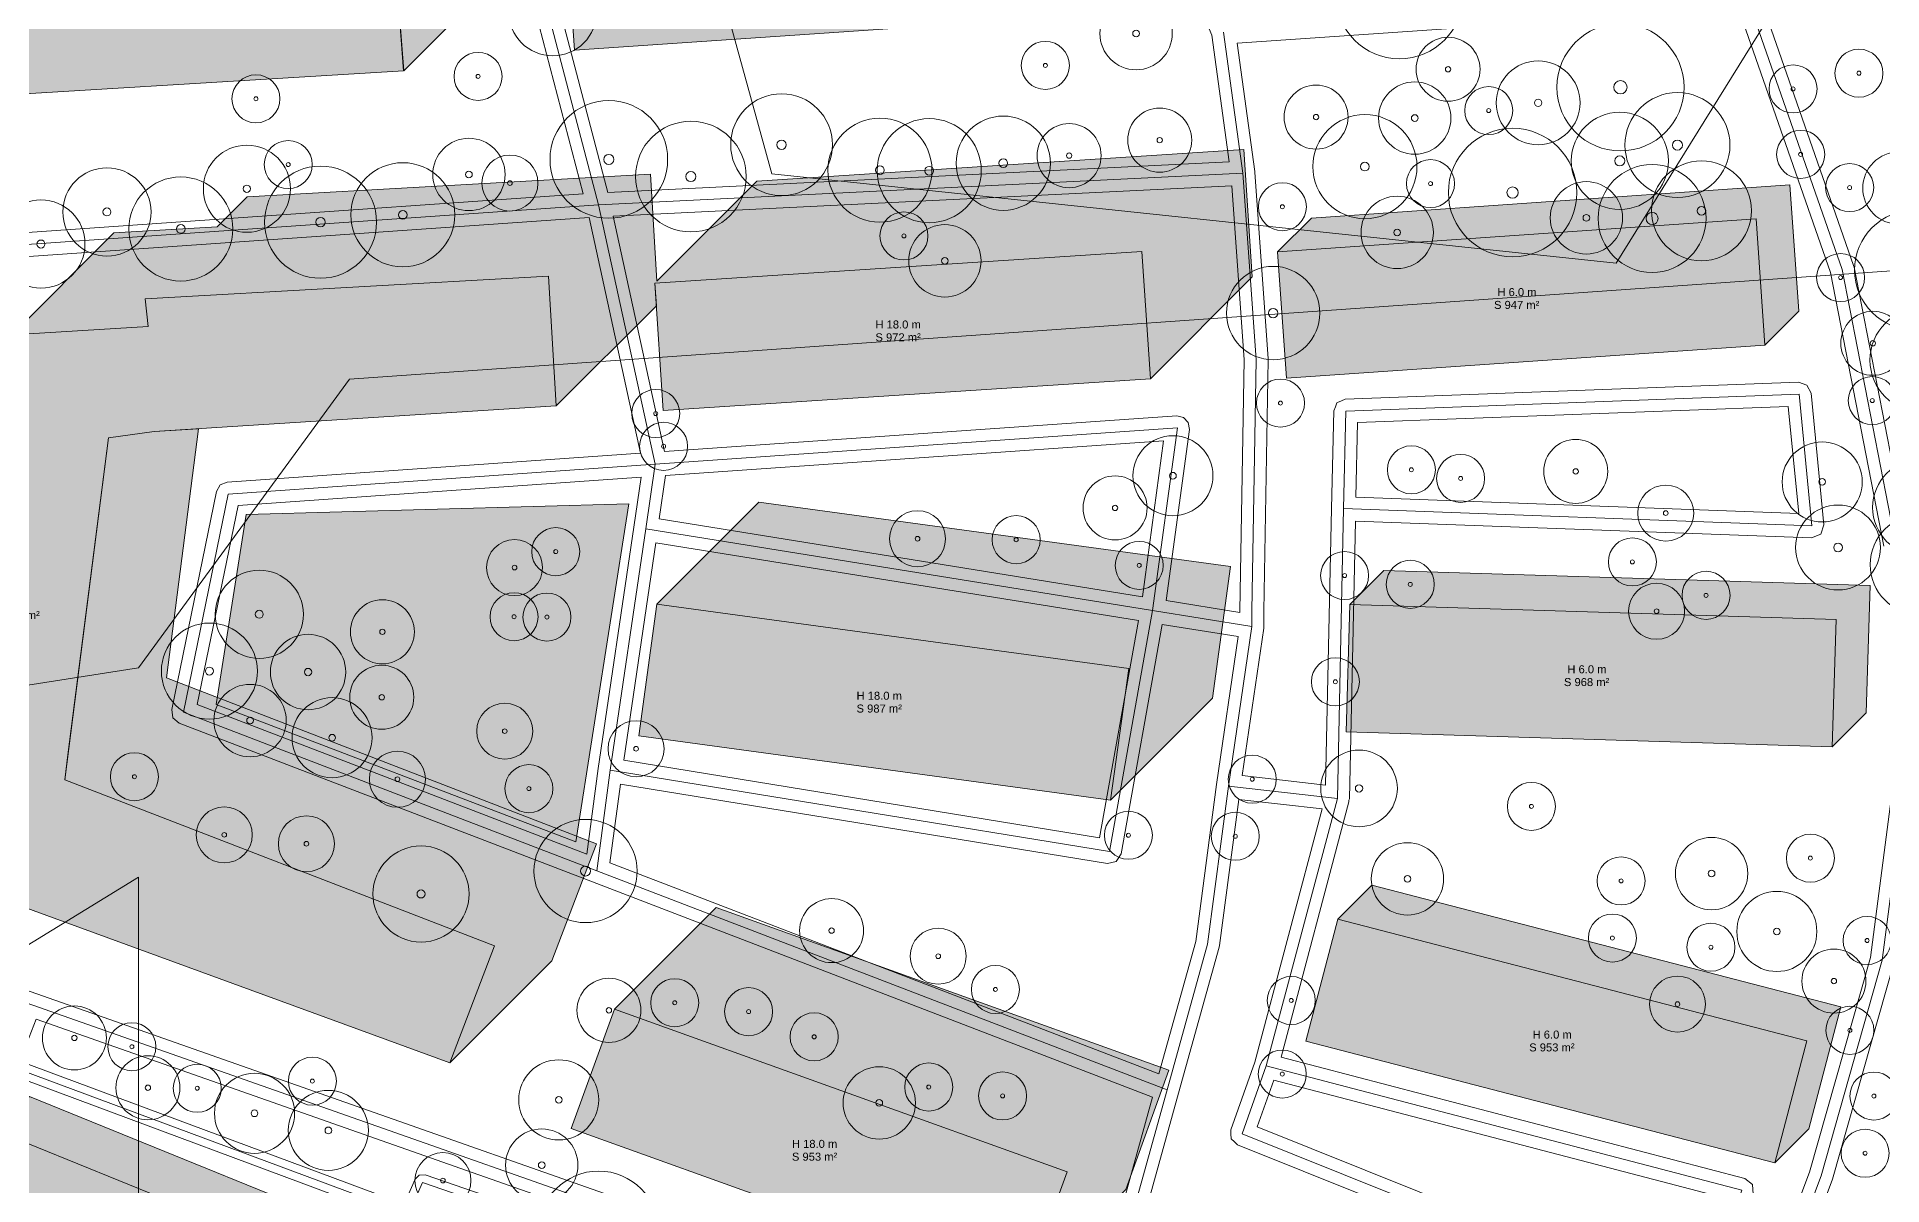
# Model space of a CAD drawing. Header units: metres. Extents: x -4 to 1086, y -7 to 929.
# Drawn here: x 686.2 to 916.8, y 228.9 to 372.3 of the extents above; entities that cross this region are included whole.
import ezdxf

# ---------------------------------------------------------------- set-up
doc = ezdxf.new("R2010")
doc.units = ezdxf.units.M
doc.header["$MEASUREMENT"] = 0
for name, color, linetype, lineweight, true_color in [('TPX_BUILDING_AREAS_TEXT', 7, 'CONTINUOUS', 0, 0x000000), ('TPX_BUILDING_HEIGHTS_TEXT', 7, 'CONTINUOUS', 0, 0x000000), ('TPX_BUILDINGS', 7, 'CONTINUOUS', 0, 0x000000), ('TPX_BUILDINGS_HATCH', 7, 'CONTINUOUS', 0, 0xf0f0f0), ('TPX_BUILDINGS_SHADOWS_HATCH', 7, 'CONTINUOUS', 0, 0x000000), ('TPX_BUILDINGS_SHADOWS_OUTLINES', 7, 'CONTINUOUS', 0, 0x000000), ('TPX_CONTOUR_LINES_5M', 7, 'CONTINUOUS', 0, 0x969696), ('TPX_ROADS_AXES', 7, 'CONTINUOUS', 0, 0x323232), ('TPX_ROADS_CONTOURS', 7, 'CONTINUOUS', 0, 0x646464), ('TPX_VEGETATION_GREEN_SPACES', 7, 'CONTINUOUS', 0, 0x58ba48), ('TPX_VEGETATION_GREEN_SPACES_HATCH', 7, 'CONTINUOUS', 0, 0x58ba48), ('TPX_VEGETATION_TREES_INDIVIDUAL', 7, 'CONTINUOUS', 0, 0x136734)]:
    doc.layers.add(name, color=color, linetype=linetype, lineweight=lineweight, true_color=true_color)
doc.styles.add('TPX_TEXTE', font='arial.ttf')

# ---------------------------------------------------------------- blocks, each defined once
blk = doc.blocks.new('TREETR003_CR035')
at = {"layer": 'TPX_VEGETATION_TREES_INDIVIDUAL'}
for radius in [3.5, 0.2916666666666667]:
    blk.add_circle((0, 0, 0.0361), radius, dxfattribs=at)
blk = doc.blocks.new('TREETR006_CR058')
at = {"layer": 'TPX_VEGETATION_TREES_INDIVIDUAL'}
for radius in [5.83, 0.5833333333333334]:
    blk.add_circle((0, 0, 0.0361), radius, dxfattribs=at)
blk = doc.blocks.new('TREETR005_CR054')
at = {"layer": 'TPX_VEGETATION_TREES_INDIVIDUAL'}
for radius in [5.44, 0.4583333333333333]:
    blk.add_circle((0, 0, 0.0361), radius, dxfattribs=at)
blk = doc.blocks.new('TREETR003_CR030')
at = {"layer": 'TPX_VEGETATION_TREES_INDIVIDUAL'}
for radius in [3, 0.25]:
    blk.add_circle((0, 0, 0.0361), radius, dxfattribs=at)
blk = doc.blocks.new('TREETR006_CR074')
at = {"layer": 'TPX_VEGETATION_TREES_INDIVIDUAL'}
for radius in [7.35, 0.625]:
    blk.add_circle((0, 0, 0.0361), radius, dxfattribs=at)
blk = doc.blocks.new('TREETR005_CR055')
at = {"layer": 'TPX_VEGETATION_TREES_INDIVIDUAL'}
for radius in [5.51, 0.5]:
    blk.add_circle((0, 0, 0.0361), radius, dxfattribs=at)
blk = doc.blocks.new('TREETR006_CR075')
at = {"layer": 'TPX_VEGETATION_TREES_INDIVIDUAL'}
for radius in [7.5, 0.625]:
    blk.add_circle((0, 0, 0.0361), radius, dxfattribs=at)
blk = doc.blocks.new('TREETR007_CR080')
at = {"layer": 'TPX_VEGETATION_TREES_INDIVIDUAL'}
for radius in [8.03, 0.7083333333333334]:
    blk.add_circle((0, 0, 0.0361), radius, dxfattribs=at)
blk = doc.blocks.new('TREETR008_CR067')
at = {"layer": 'TPX_VEGETATION_TREES_INDIVIDUAL'}
for radius in [6.74, 0.75]:
    blk.add_circle((0, 0, 0.0361), radius, dxfattribs=at)
blk = doc.blocks.new('TREETR006_CR070')
at = {"layer": 'TPX_VEGETATION_TREES_INDIVIDUAL'}
for radius in [7, 0.5833333333333334]:
    blk.add_circle((0, 0, 0.0361), radius, dxfattribs=at)
blk = doc.blocks.new('TREETR006_CR069')
at = {"layer": 'TPX_VEGETATION_TREES_INDIVIDUAL'}
for radius in [6.91, 0.625]:
    blk.add_circle((0, 0, 0.0361), radius, dxfattribs=at)
blk = doc.blocks.new('TREETR006_CR065')
at = {"layer": 'TPX_VEGETATION_TREES_INDIVIDUAL'}
for radius in [6.45, 0.625]:
    blk.add_circle((0, 0, 0.0361), radius, dxfattribs=at)
blk = doc.blocks.new('TREETR006_CR064')
at = {"layer": 'TPX_VEGETATION_TREES_INDIVIDUAL'}
for radius in [6.36, 0.5833333333333334]:
    blk.add_circle((0, 0, 0.0361), radius, dxfattribs=at)
blk = doc.blocks.new('TREETR005_CR062')
at = {"layer": 'TPX_VEGETATION_TREES_INDIVIDUAL'}
for radius in [6.24, 0.5416666666666666]:
    blk.add_circle((0, 0, 0.0361), radius, dxfattribs=at)
blk = doc.blocks.new('TREETR008_CR080')
at = {"layer": 'TPX_VEGETATION_TREES_INDIVIDUAL'}
for radius in [7.95, 0.8333333333333334]:
    blk.add_circle((0, 0, 0.0361), radius, dxfattribs=at)
blk = doc.blocks.new('TREETR005_CR059')
at = {"layer": 'TPX_VEGETATION_TREES_INDIVIDUAL'}
for radius in [5.89, 0.5416666666666666]:
    blk.add_circle((0, 0, 0.0361), radius, dxfattribs=at)
blk = doc.blocks.new('TREETR005_CR047')
at = {"layer": 'TPX_VEGETATION_TREES_INDIVIDUAL'}
for radius in [4.71, 0.4583333333333333]:
    blk.add_circle((0, 0, 0.0361), radius, dxfattribs=at)
blk = doc.blocks.new('TREETR003_CR040')
at = {"layer": 'TPX_VEGETATION_TREES_INDIVIDUAL'}
for radius in [4, 0.3333333333333333]:
    blk.add_circle((0, 0, 0.0361), radius, dxfattribs=at)
blk = doc.blocks.new('TREETR004_CR050')
at = {"layer": 'TPX_VEGETATION_TREES_INDIVIDUAL'}
for radius in [5, 0.4166666666666667]:
    blk.add_circle((0, 0, 0.0361), radius, dxfattribs=at)
blk = doc.blocks.new('TREETR006_CR066')
at = {"layer": 'TPX_VEGETATION_TREES_INDIVIDUAL'}
for radius in [6.56, 0.625]:
    blk.add_circle((0, 0, 0.0361), radius, dxfattribs=at)
blk = doc.blocks.new('TREETR005_CR053')
at = {"layer": 'TPX_VEGETATION_TREES_INDIVIDUAL'}
for radius in [5.3, 0.5416666666666666]:
    blk.add_circle((0, 0, 0.0361), radius, dxfattribs=at)
blk = doc.blocks.new('TREETR005_CR052')
at = {"layer": 'TPX_VEGETATION_TREES_INDIVIDUAL'}
for radius in [5.24, 0.4583333333333333]:
    blk.add_circle((0, 0, 0.0361), radius, dxfattribs=at)
blk = doc.blocks.new('TREETR005_CR048')
at = {"layer": 'TPX_VEGETATION_TREES_INDIVIDUAL'}
for radius in [4.79, 0.4583333333333333]:
    blk.add_circle((0, 0, 0.0361), radius, dxfattribs=at)
blk = doc.blocks.new('TREETR004_CR045')
at = {"layer": 'TPX_VEGETATION_TREES_INDIVIDUAL'}
for radius in [4.52, 0.4166666666666667]:
    blk.add_circle((0, 0, 0.0361), radius, dxfattribs=at)
blk = doc.blocks.new('TREETR005_CR060')
at = {"layer": 'TPX_VEGETATION_TREES_INDIVIDUAL'}
for radius in [6, 0.5]:
    blk.add_circle((0, 0, 0.0361), radius, dxfattribs=at)
blk = doc.blocks.new('TREETR006_CR061')
at = {"layer": 'TPX_VEGETATION_TREES_INDIVIDUAL'}
for radius in [6.07, 0.625]:
    blk.add_circle((0, 0, 0.0361), radius, dxfattribs=at)
blk = doc.blocks.new('TREETR005_CR065')
at = {"layer": 'TPX_VEGETATION_TREES_INDIVIDUAL'}
for radius in [6.5, 0.5416666666666666]:
    blk.add_circle((0, 0, 0.0361), radius, dxfattribs=at)

msp = doc.modelspace()

# ---------------------------------------------------------------- hatches: boundary and pattern name
at = {"layer": 'TPX_BUILDINGS_HATCH'}
for points in [[(636.823238489218, 422.27190960152075), (623.9969140263274, 412.3078669379465), (657.9363785954192, 370.751348383259), (661.0152312489226, 372.3956583808176), (667.5321723194793, 364.175628549885), (732.0204268665984, 368.0938814948313), (730.8049403401092, 384.1773136924021), (671.5232020588592, 381.1626204322092), (636.823238489218, 422.27190960152075)], [(812.7400170536712, 391.7536839316599), (752.2033940525725, 387.63101757271215), (753.3723851414397, 370.68347824318334), (813.9091025562957, 374.80615318519995), (812.7400170536712, 391.7536839316599)], [(900.9980384083465, 349.61406028969213), (841.2172766895965, 345.47260559303686), (842.321137544699, 329.7116926978342), (902.1019870014861, 333.85315693123266), (900.9980384083465, 349.61406028969213)], [(824.2748213978484, 345.5453261206858), (763.414097902365, 341.5919350455515), (764.4590436192229, 325.687479860615), (825.3198558064178, 329.6408785651438), (824.2748213978484, 345.5453261206858)], [(679.5146876545623, 330.84246624214575), (672.5920621128753, 287.51453388435766), (675.6622153492644, 287.2413939307444), (674.289604303427, 270.7947062323801), (678.4521428318694, 269.6355074713938), (677.9395171375945, 266.0713404486887), (737.8078137608245, 244.19685829384252), (743.3748246403411, 258.819032556843), (689.6699172230437, 279.54845703346655), (695.150823709555, 322.2694433997385), (700.8632937641814, 323.0351733039133), (751.082030412741, 326.236193544697), (750.1167412968352, 342.46132839424536), (699.7196027012542, 339.61670673592016), (700.088625070639, 336.1549691031687), (683.087718126364, 335.12006653053686), (682.7334767552093, 331.0999430487864), (679.5146876545623, 330.84246624214575)], [(763.6634846897796, 301.47646511299536), (761.4008513661101, 285.0382536719553), (820.3577662678435, 277.0168675254099), (822.6203089924529, 293.4550885031931), (763.6634846897796, 301.47646511299536)], [(850.2649871082976, 301.43827522499487), (849.7784024449065, 285.52625263435766), (910.5265799732879, 283.66210354072973), (911.013179895468, 299.5852097342722), (850.2649871082976, 301.43827522499487)], [(848.7611314030364, 262.13756836159155), (844.7678834171966, 246.9018181632273), (903.3503991337493, 231.70201957924291), (907.3531390400603, 246.93769825203344), (848.7611314030364, 262.13756836159155)], [(758.3566971989349, 250.8841360877268), (752.949778673239, 235.98332775337622), (809.5114880772308, 215.65929210884497), (814.9183350773528, 230.5601261924021), (758.3566971989349, 250.8841360877268)], [(681.0388013096526, 235.73803890449926), (678.145753976889, 229.49207771522924), (709.5762444706634, 205.81606472237036), (714.3360682697967, 212.0774830649607), (759.433876154013, 178.10724247200415), (760.7328559132293, 179.81288421852514), (768.649973985739, 173.85180271370336), (761.7671328755096, 164.79525554878637), (773.220907327719, 160.29681194527075), (790.4397917957976, 204.2692965338938), (745.9168730946258, 222.2285946677439), (743.7590199680999, 216.7847422431223), (734.5736466618255, 220.24186123115942), (732.3116608830169, 214.92092884285375), (681.0388013096526, 235.73803890449926)]]:
    msp.add_hatch(color=256, dxfattribs=at).paths.add_polyline_path(points)
at = {"layer": 'TPX_BUILDINGS_SHADOWS_HATCH'}
for points in [[(636.7248355122283, 425.0357884238474), (623.9969712467864, 412.3079241584055), (636.8232327671722, 422.2719172309153), (671.5232068272308, 381.1626309226267), (730.8049403401092, 384.17732322914526), (732.0204364033416, 368.09389103157446), (744.7483493061736, 380.8218029807322), (743.5328627796844, 396.905235178303), (684.2511244984344, 393.8905428717844), (649.5511609287933, 434.9998310874216), (636.7248355122283, 425.0357884238474)], [(695.8156396122649, 347.84798897011206), (683.0877295704558, 335.12007797462866), (700.0886145802215, 336.15497863991186), (699.719593164511, 339.6167048285715), (750.1167412968352, 342.46133888466284), (751.0820399494842, 326.2362040351145), (763.6005002232268, 338.75466335518286), (763.4140883656219, 341.5919340918772), (824.2748204441741, 345.54533565742895), (825.3198653431609, 329.6408890555613), (838.047778245993, 342.368801004719), (837.0027438374236, 358.27324760658666), (776.1420203419402, 354.3198565314524), (763.6401644917205, 341.8180025885813), (762.8446637364104, 355.18925083382055), (712.4475251408294, 352.34462822182104), (708.7374821873382, 348.6345843146555), (695.8156396122649, 347.84798897011206)], [(845.4599171848968, 349.71524608833715), (841.2172881336883, 345.47261608345434), (900.9980384083465, 349.6140707801096), (902.1019965382293, 333.8531664679758), (906.3446274967864, 338.09579742653295), (905.2406798573211, 353.8567007849924), (845.4599171848968, 349.71524608833715)], [(690.0707102986053, 282.6723660300486), (689.6699286671355, 279.54846275551245), (743.3748284550384, 258.81904113991186), (737.8078318806365, 244.19687641365454), (750.5357352467254, 256.9247797797434), (756.1027470799163, 271.5469540427439), (702.3978396626189, 292.2763785193674), (706.3892403813079, 323.3873957465403), (700.8632937641814, 323.03516376717016), (695.1508322926238, 322.26943386299536), (690.0707102986053, 282.6723660300486)], [(776.3914071293548, 314.20438659889624), (763.6634932728484, 301.4764736960642), (822.6203108998016, 293.4550980399363), (820.3577777119353, 277.0168789695017), (833.0856877537444, 289.7447899649851), (835.3482314320281, 306.1830109427683), (776.3914071293548, 314.20438659889624)], [(854.5076276035979, 305.68091572029516), (850.2649966450408, 301.43828476173803), (911.013179895468, 299.5852192710154), (910.5265904637054, 283.6621140311472), (914.7692214222625, 287.90474403603), (915.2558203907683, 303.8278502295725), (854.5076276035979, 305.68091572029516)], [(853.0037718983367, 266.38020885689184), (848.761139032431, 262.1375759909861), (907.353140947409, 246.9377077887766), (903.350413438864, 231.70203388435766), (907.5930396290496, 235.9446600745432), (911.5957795353606, 251.18033874733374), (853.0037718983367, 266.38020885689184)], [(771.0846186848357, 263.6120575736277), (758.3567038746551, 250.88414276344702), (814.9183388920501, 230.56013572914526), (809.5115052433684, 215.65930927498266), (822.239410516806, 228.38721359474584), (827.646257516928, 243.28804767830297), (771.0846186848357, 263.6120575736277)], [(664.9283219547942, 243.276045687031), (662.8070079060271, 241.15473354561254), (671.2746344776824, 234.71171081764624), (678.1457501621917, 229.4920929740183), (681.0387927265838, 235.73804271919653), (732.3116561146453, 214.92094124061987), (734.474252817221, 220.0080832312815), (685.2814427586272, 239.98067939979956), (682.6042672367766, 237.3035048316233), (677.6385890217498, 241.0756644080393), (673.3959485264495, 236.833023912739), (664.9283219547942, 243.276045687031)]]:
    msp.add_hatch(color=256, dxfattribs=at).paths.add_polyline_path(points)
at = {"layer": 'TPX_VEGETATION_GREEN_SPACES_HATCH'}
msp.add_hatch(color=256, dxfattribs=at).paths.add_polyline_path([(712.337741968222, 312.6951760123484), (708.5791026325896, 288.95578182442114), (753.5401173802093, 271.8012722800486), (760.1357833119109, 314.00179088814184), (712.337741968222, 312.6951760123484)])

# ---------------------------------------------------------------- linework, layer by layer
at = {"layer": 'TPX_BUILDINGS', "elevation": 0.042100000000000005}
for points in [[(636.823238489218, 422.27190960152075), (623.9969140263274, 412.3078669379465), (657.9363785954192, 370.751348383259), (661.0152312489226, 372.3956583808176), (667.5321723194793, 364.175628549885), (732.0204268665984, 368.0938814948313), (730.8049403401092, 384.1773136924021), (671.5232020588592, 381.1626204322092)], [(812.7400170536712, 391.7536839316599), (752.2033940525725, 387.63101757271215), (753.3723851414397, 370.68347824318334), (813.9091025562957, 374.80615318519995)], [(900.9980384083465, 349.61406028969213), (841.2172766895965, 345.47260559303686), (842.321137544699, 329.7116926978342), (902.1019870014861, 333.85315693123266)], [(824.2748213978484, 345.5453261206858), (763.414097902365, 341.5919350455515), (764.4590436192229, 325.687479860615), (825.3198558064178, 329.6408785651438)], [(679.5146876545623, 330.84246624214575), (672.5920621128753, 287.51453388435766), (675.6622153492644, 287.2413939307444), (674.289604303427, 270.7947062323801), (678.4521428318694, 269.6355074713938), (677.9395171375945, 266.0713404486887), (737.8078137608245, 244.19685829384252), (743.3748246403411, 258.819032556843), (689.6699172230437, 279.54845703346655), (695.150823709555, 322.2694433997385), (700.8632937641814, 323.0351733039133), (751.082030412741, 326.236193544697), (750.1167412968352, 342.46132839424536), (699.7196027012542, 339.61670673592016), (700.088625070639, 336.1549691031687), (683.087718126364, 335.12006653053686), (682.7334767552093, 331.0999430487864)], [(763.6634846897796, 301.47646511299536), (761.4008513661101, 285.0382536719553), (820.3577662678435, 277.0168675254099), (822.6203089924529, 293.4550885031931)], [(850.2649871082976, 301.43827522499487), (849.7784024449065, 285.52625263435766), (910.5265799732879, 283.66210354072973), (911.013179895468, 299.5852097342722)], [(848.7611314030364, 262.13756836159155), (844.7678834171966, 246.9018181632273), (903.3503991337493, 231.70201957924291), (907.3531390400603, 246.93769825203344)], [(758.3566971989349, 250.8841360877268), (752.949778673239, 235.98332775337622), (809.5114880772308, 215.65929210884497), (814.9183350773528, 230.5601261924021)], [(681.0388013096526, 235.73803890449926), (678.145753976889, 229.49207771522924), (709.5762444706634, 205.81606472237036), (714.3360682697967, 212.0774830649607), (759.433876154013, 178.10724247200415), (760.7328559132293, 179.81288421852514), (768.649973985739, 173.85180271370336), (761.7671328755096, 164.79525554878637), (773.220907327719, 160.29681194527075), (790.4397917957976, 204.2692965338938), (745.9168730946258, 222.2285946677439), (743.7590199680999, 216.7847422431223), (734.5736466618255, 220.24186123115942), (732.3116608830169, 214.92092884285375)]]:
    msp.add_lwpolyline(points, close=True, dxfattribs=at)
at = {"layer": 'TPX_BUILDINGS_SHADOWS_OUTLINES', "elevation": 0.0391}
for points in [[(636.7248355122283, 425.0357884238474), (623.9969712467864, 412.3079241584055), (636.8232327671722, 422.2719172309153), (671.5232068272308, 381.1626309226267), (730.8049403401092, 384.17732322914526), (732.0204364033416, 368.09389103157446), (744.7483493061736, 380.8218029807322), (743.5328627796844, 396.905235178303), (684.2511244984344, 393.8905428717844), (649.5511609287933, 434.9998310874216)], [(695.8156396122649, 347.84798897011206), (683.0877295704558, 335.12007797462866), (700.0886145802215, 336.15497863991186), (699.719593164511, 339.6167048285715), (750.1167412968352, 342.46133888466284), (751.0820399494842, 326.2362040351145), (763.6005002232268, 338.75466335518286), (763.4140883656219, 341.5919340918772), (824.2748204441741, 345.54533565742895), (825.3198653431609, 329.6408890555613), (838.047778245993, 342.368801004719), (837.0027438374236, 358.27324760658666), (776.1420203419402, 354.3198565314524), (763.6401644917205, 341.8180025885813), (762.8446637364104, 355.18925083382055), (712.4475251408294, 352.34462822182104), (708.7374821873382, 348.6345843146555)], [(845.4599171848968, 349.71524608833715), (841.2172881336883, 345.47261608345434), (900.9980384083465, 349.6140707801096), (902.1019965382293, 333.8531664679758), (906.3446274967864, 338.09579742653295), (905.2406798573211, 353.8567007849924)], [(690.0707102986053, 282.6723660300486), (689.6699286671355, 279.54846275551245), (743.3748284550384, 258.81904113991186), (737.8078318806365, 244.19687641365454), (750.5357352467254, 256.9247797797434), (756.1027470799163, 271.5469540427439), (702.3978396626189, 292.2763785193674), (706.3892403813079, 323.3873957465403), (700.8632937641814, 323.03516376717016), (695.1508322926238, 322.26943386299536)], [(776.3914071293548, 314.20438659889624), (763.6634932728484, 301.4764736960642), (822.6203108998016, 293.4550980399363), (820.3577777119353, 277.0168789695017), (833.0856877537444, 289.7447899649851), (835.3482314320281, 306.1830109427683)], [(854.5076276035979, 305.68091572029516), (850.2649966450408, 301.43828476173803), (911.013179895468, 299.5852192710154), (910.5265904637054, 283.6621140311472), (914.7692214222625, 287.90474403603), (915.2558203907683, 303.8278502295725)], [(853.0037718983367, 266.38020885689184), (848.761139032431, 262.1375759909861), (907.353140947409, 246.9377077887766), (903.350413438864, 231.70203388435766), (907.5930396290496, 235.9446600745432), (911.5957795353606, 251.18033874733374)], [(771.0846186848357, 263.6120575736277), (758.3567038746551, 250.88414276344702), (814.9183388920501, 230.56013572914526), (809.5115052433684, 215.65930927498266), (822.239410516806, 228.38721359474584), (827.646257516928, 243.28804767830297)], [(664.9283219547942, 243.276045687031), (662.8070079060271, 241.15473354561254), (671.2746344776824, 234.71171081764624), (678.1457501621917, 229.4920929740183), (681.0387927265838, 235.73804271919653), (732.3116561146453, 214.92094124061987), (734.474252817221, 220.0080832312815), (685.2814427586272, 239.98067939979956), (682.6042672367766, 237.3035048316233), (677.6385890217498, 241.0756644080393), (673.3959485264495, 236.833023912739)]]:
    msp.add_lwpolyline(points, close=True, dxfattribs=at)
at = {"layer": 'TPX_CONTOUR_LINES_5M', "elevation": 0.04810000000000001}
for points in [[(751.6394954764401, 450.84154625143856), (736.9415676922654, 433.3252232945524), (745.3165913164266, 403.4407251360826), (725.2661798456684, 385.7727911407128), (646.1462329534115, 392.6666149487719), (632.1463640536531, 373.5562269780785), (651.240539808583, 343.6717288196087), (641.2759057796793, 313.78723066160455), (672.5195485841832, 289.3935235198587), (698.8928642148967, 293.53040148084983), (725.2661798456684, 329.592971642036), (925.6445185893099, 343.6717288196087), (930.1724787668209, 373.5562269780785), (909.8793892609538, 386.5255770664662), (883.5060736301821, 344.09526195703074), (778.0128111071535, 355.22584301931784), (751.6394954764401, 450.84154625143856)], [(698.8928642148967, 267.40447586309165), (672.5195485841832, 251.24736747751012), (672.5195485841832, 213.60231874044985), (698.8928642148967, 210.4080794127658), (698.8928642148967, 267.40447586309165)]]:
    msp.add_lwpolyline(points, dxfattribs=at)
at = {"layer": 'TPX_ROADS_AXES', "elevation": 0.030099999999999995}
for points in [[(744.1184607716277, 398.06058204872534), (756.3756457539275, 351.34647072060034)], [(900.7292929859832, 207.7522353003733), (909.12625610549, 230.07311046821997), (916.7824069233611, 257.03416336281225), (920.047326204367, 282.2524861167185), (918.4822074146941, 308.9022835562937), (911.7739287586883, 343.30443180305883), (899.8557425709441, 377.43474663002416)], [(836.8885546894744, 355.3121155570261), (834.4720021458343, 372.94764984352514)], [(836.8885546894744, 355.3121155570261), (756.3756457539275, 351.34647072060034), (660.2818404408172, 344.6925782035105)], [(815.2689582081512, 206.07217872841284), (820.2259265156463, 214.94759262306616), (827.4029561253265, 240.8269194434397), (832.4583636494353, 259.0341481040232), (835.0776797505096, 278.760927088093), (838.0051776142791, 298.6842840979807), (837.9853659840301, 300.62417686684057), (838.5430871220306, 332.0420721839182), (836.8885546894744, 355.3121155570261)], [(756.1380759449676, 268.18528164131567), (757.8276263447478, 280.73846138222143), (762.2598029347137, 310.8780154059641), (763.4376546116546, 318.9581278632395), (756.3756457539275, 351.34647072060034)], [(849.729376909323, 325.6065472434275), (906.3797646733001, 327.7051400016062), (907.9940482350066, 311.25216949684545), (849.469689485617, 313.4165943930857)], [(835.0776797505096, 278.760927088093), (848.6843301029876, 277.19040287239477), (849.469689485617, 313.4165943930857), (849.729376909323, 325.6065472434275)], [(704.5113431187347, 288.00809944374487), (710.0838099690154, 315.2438305686228), (763.4376546116546, 318.9581278632395), (828.717115518637, 323.51230133278295), (825.5991193028167, 300.6756628821604)], [(838.0051776142791, 298.6842840979807), (825.5991193028167, 300.6756628821604), (762.2598029347137, 310.8780154059641)], [(757.8276263447478, 280.73846138222143), (820.2007046910003, 270.5785464118235), (825.5991193028167, 300.6756628821604)], [(827.4029561253265, 240.8269194434397), (756.1380759449676, 268.18528164131567), (704.5113431187347, 288.00809944374487)], [(839.8087302418426, 243.82335842354223), (848.6843301029876, 277.19040287239477)], [(815.2689582081512, 206.07217872841284), (808.5882283421233, 208.17528904182836), (799.6105548115447, 211.33110416634008), (685.6967469425872, 251.3885887931101), (654.0319739552215, 262.5308770011179)], [(812.8442240925506, 201.75034225685522), (798.411303636618, 207.0308464835398), (790.7037039967254, 209.86421383125708), (734.3723040791228, 229.2440108130686), (732.6401864262298, 225.28136051399633), (682.772086259909, 243.83501232368872)], [(839.8087302418426, 243.82335842354223), (899.2399674626067, 228.2829331229441), (893.776833650656, 212.4847916434519), (836.779594537802, 235.33968151314184)], [(836.779594537802, 235.33968151314184), (839.8087302418426, 243.82335842354223)]]:
    msp.add_lwpolyline(points, dxfattribs=at)
at = {"layer": 'TPX_ROADS_CONTOURS', "elevation": 0.027099999999999996}
for points in [[(606.7806233390002, 418.6210092497058), (642.4341095908312, 438.6575025510974), (674.2408598883776, 392.38999022962525), (675.5820178015856, 391.7434286070056), (724.5008305533556, 395.17839469434693), (742.9831685050158, 396.47710742475465), (754.4650582297472, 352.71776523115113), (661.0065392478136, 346.2463506651111), (619.0054749472765, 403.9942192030139), (618.9424571021227, 404.0749219846912)], [(746.0285433753161, 396.69120730878785), (784.4736451132922, 399.3949569654651), (820.7559021933703, 401.9450363111682), (833.012393854442, 372.5505804014392), (835.1802767737536, 356.72979201795533), (757.5176047309069, 352.9045356702991)], [(758.2185543997912, 349.93542327405885), (835.4964245780138, 353.74172629835084), (837.0421418173937, 332.00211371900514), (836.4856022818713, 300.6508001280017), (836.4870947821764, 300.4471630048938), (827.283543489757, 301.9244865369983), (830.2033261283068, 323.30938186170533), (830.0636147483019, 324.17331542493775), (829.4655531867174, 324.8122400236316), (828.6127222998766, 325.00866450788453), (764.6269482596545, 320.5447439146228)], [(851.0008000357775, 314.86099471570924), (851.19889917213, 324.1599554014392), (905.0247601493029, 326.1539148283191), (906.3335465415148, 312.8146051359363)], [(763.957275293651, 312.123930354137), (764.7476405127672, 317.5458702039905), (826.9813651068835, 321.8875621748157), (824.3207587226061, 302.4009088468738)], [(706.2356995566515, 288.9527791929431), (711.3249176963, 313.82660140516236), (761.6848267539172, 317.3324703169055), (760.7756251319079, 311.0953105879016), (756.3435868247179, 280.9566968870349), (754.9045533164172, 270.26568164350465)], [(759.5265521033434, 281.9814943266101), (763.522596262279, 309.15527667524293), (823.8531073554186, 299.4375661802478), (818.984884165111, 272.2963594389148)], [(757.7828673346667, 269.1605867338367), (759.1085213645129, 279.0100473356433), (819.9595488532213, 269.0980581236072), (821.0672720893053, 269.3541845274158), (821.6771420462755, 270.3137220335193), (826.815541170421, 298.96120395185426), (836.3059205039172, 297.43784179212525), (833.5936144812731, 278.9789928388782), (833.590729616466, 278.95836390974), (830.9851407035021, 259.3349670362659), (826.3993138297228, 242.81895007612184)], [(684.070502184215, 244.4189008665271), (686.0987118704943, 249.6571983289905), (798.2612856848864, 210.2155317259021), (797.7391747458605, 208.34335269453004), (791.0290221198229, 210.80981769086793), (734.6976222022204, 230.18961467267945), (733.9703206046252, 230.15965690137818), (733.4560154898791, 229.64452971937135), (732.1026333792834, 226.5483297300525)], [(838.6776312811999, 236.19469966413453), (840.7591532691149, 242.02440204145387), (897.2927350028185, 227.24167289258912), (892.873761080089, 214.46300448896363)]]:
    msp.add_lwpolyline(points, close=True, dxfattribs=at)
for points in [[(900.6575974448351, 227.79270400526002), (900.5627240164904, 228.99026145460084), (899.6194371207384, 229.73413981916383), (841.6455439551501, 244.89349116804078), (850.1339234336047, 276.8048118543811), (850.1083592398791, 276.9962972593494), (850.1839779837755, 277.1578916502185), (850.9363249762682, 311.86132850172), (907.9386109336047, 309.7531942320056), (909.0864752753405, 310.2242578458972), (909.4868792517809, 311.3986381483264), (907.8725966437487, 327.85160865308717), (907.3665656073717, 328.8348401975818), (906.3242358191637, 329.20411052228883), (849.6738480551867, 327.10551871778443), (849.1887616141466, 326.8832086515613), (848.6915472968249, 326.68955649854615), (848.6301783545641, 326.6272148084827), (848.4443682654528, 326.12701072217897), (848.2297171576647, 325.63849486829713), (847.9700364096789, 313.44885577680543), (847.2203759177355, 278.8693355512805), (836.7866715415148, 280.0736288023181), (839.489242456737, 298.4662183714099), (839.5050991995959, 298.6996025037952), (839.485502146068, 300.61852302076295), (840.0428513510851, 332.01544894697145), (840.0393103583483, 332.1484550428577), (838.3847769721178, 355.4184984159656), (838.3746680243639, 355.5157531690784), (836.1760195716051, 371.56106318952516), (898.8168419821886, 375.85992087842897), (910.3222750647692, 342.9116167020984), (916.9906844123034, 308.71392478467897)], [(919.954478166881, 309.18937053205445), (913.2461995108752, 343.5915178251453), (913.1900710089831, 343.79894294263795), (901.9201239569811, 376.07288112165406)], [(662.3830107672838, 343.33447780134156), (755.186206720653, 349.760516543407), (761.6024149878649, 320.33399428846315), (709.9796380026964, 316.74020900251344), (709.0955876334338, 316.3722881269641), (708.6142539008288, 315.5445035886951), (703.041787050548, 288.30877246381715), (703.1958235724596, 287.28739871503785), (703.9736689551501, 286.60777606489137), (755.600401781383, 266.78495730878785), (825.5934037192492, 239.91486491682008), (818.828576944652, 215.52187957288697), (814.554729364696, 207.8695892286487), (809.0622834189562, 209.59862460615113), (800.1079930289416, 212.74622001172975), (686.1945933325915, 252.803560633678), (655.9202097876696, 263.4565957975574)], [(918.5416411383776, 282.30527247907594), (915.3090943320422, 257.336989779491), (907.7003478034167, 230.54287471296266), (899.3639163001208, 208.38290442945436)], [(821.671371362987, 214.5467313718982), (828.8483180030016, 240.4257596922107), (833.9036845191149, 258.6328414869495), (833.945312403026, 258.8367113065906), (836.3705376608996, 277.10174121381715), (846.7887228949694, 275.8992418241687), (838.3751420004992, 244.2691196394153), (835.3669423087267, 235.84407557966188), (835.3941668494372, 235.29733981611207), (835.4003781302599, 234.74996985914186), (835.42403879005, 234.69744624616578), (835.8298825247912, 234.3301023435779), (836.2213295920519, 233.94743861677125), (893.2185687049059, 211.092547793407)], [(930.2053879721789, 190.1901935529895), (902.5557869895129, 208.3473152113147), (910.530198000255, 229.54495658399537), (910.5692042334704, 229.6633542967029), (918.2253560050158, 256.6244071912952)], [(682.4233845694689, 242.89777888776734), (732.2914847357897, 224.34412612440065)]]:
    msp.add_lwpolyline(points, dxfattribs=at)
at = {"layer": 'TPX_VEGETATION_GREEN_SPACES', "elevation": 0.0031}
msp.add_lwpolyline([(712.337741968222, 312.6951760123484), (708.5791026325896, 288.95578182442114), (753.5401173802093, 271.8012722800486), (760.1357833119109, 314.00179088814184)], close=True, dxfattribs=at)

# ---------------------------------------------------------------- block references
at = {"layer": 'TPX_VEGETATION_TREES_INDIVIDUAL'}
for name, p in [('TREETR008_CR080', (856.4435434174375, 377.55116742523387, 0.0361)), ('TREETR005_CR055', (750.6425002054893, 375.49356619268656, 0.0361)), ('TREETR004_CR045', (823.5337239407818, 372.75505433930084, 0.0361)), ('TREETR008_CR080', (884.0631139378529, 366.04705680254847, 0.0361)), ('TREETR003_CR030', (812.1987558545661, 368.775372330565, 0.0361)), ('TREETR003_CR040', (862.5174280515639, 368.29605745663866, 0.0361)), ('TREETR003_CR030', (741.322357809695, 367.4070736858994, 0.0361)), ('TREETR005_CR052', (873.7745358780958, 364.1011835504323, 0.0361)), ('TREETR003_CR030', (913.8630076658446, 367.807204161305, 0.0361)), ('TREETR003_CR030', (713.566496403364, 364.6059900750406, 0.0361)), ('TREETR004_CR045', (858.3513926076121, 362.2042179987766, 0.0361)), ('TREETR003_CR030', (905.6282612542855, 365.84175191959366, 0.0361)), ('TREETR006_CR074', (757.6555394491297, 357.03215871565044, 0.0361)), ('TREETR006_CR064', (779.2401897814125, 358.87025464186445, 0.0361)), ('TREETR003_CR040', (846.0284457277739, 362.32158399000764, 0.0361)), ('TREETR003_CR030', (867.6033332005609, 363.1380294202827, 0.0361)), ('TREETR006_CR066', (891.1833980517695, 358.8258309769444, 0.0361)), ('TREETR005_CR065', (791.5339292119024, 355.68733002245426, 0.0361)), ('TREETR005_CR065', (797.6954073414672, 355.6286140391603, 0.0361)), ('TREETR005_CR059', (806.9473607790424, 356.5623740996234, 0.0361)), ('TREETR003_CR040', (826.487909138028, 359.44196181884035, 0.0361)), ('TREETR005_CR065', (852.1315268485341, 356.13193734316155, 0.0361)), ('TREETR006_CR061', (883.9755526879453, 356.8506166273728, 0.0361)), ('TREETR004_CR045', (740.1785329960403, 355.154940020293, 0.0361)), ('TREETR006_CR069', (767.9051890618866, 354.89061321271583, 0.0361)), ('TREETR003_CR040', (815.1723995268694, 357.50592598645017, 0.0361)), ('TREETR007_CR080', (870.586766597, 352.8904223283753, 0.0361)), ('TREETR003_CR030', (906.5773580145906, 357.6573637770489, 0.0361)), ('TREETR005_CR054', (712.4323849511566, 353.3756829700433, 0.0361)), ('TREETR003_CR030', (717.596186818264, 356.3921980904415, 0.0361)), ('TREETR003_CR035', (745.3033567980747, 354.08415751112625, 0.0361)), ('TREETR004_CR045', (918.8614056146471, 353.45275889430195, 0.0361)), ('TREETR005_CR055', (694.9456149316393, 350.4767086734064, 0.0361)), ('TREETR006_CR070', (721.6356280533946, 349.2002299237065, 0.0361)), ('TREETR005_CR065', (731.9145097553264, 350.1241333289072, 0.0361)), ('TREETR003_CR030', (860.3273668751353, 354.0100418734364, 0.0361)), ('TREETR008_CR067', (888.0151030224515, 349.6587154963054, 0.0361)), ('TREETR005_CR062', (894.1863111483981, 350.6218827869743, 0.0361)), ('TREETR003_CR030', (912.6999281159951, 353.5114052067511, 0.0361)), ('TREETR005_CR065', (704.1683465722599, 348.34489630674943, 0.0361)), ('TREETR003_CR030', (841.813733348099, 351.12060951348394, 0.0361)), ('TREETR004_CR045', (879.7997961302171, 349.7369349254295, 0.0361)), ('TREETR005_CR055', (686.6913134661736, 346.4677624120377, 0.0361)), ('TREETR003_CR030', (794.5367680657655, 347.4833488049917, 0.0361)), ('TREETR004_CR045', (856.1613249052316, 347.9181949859485, 0.0361)), ('TREETR006_CR075', (920.8179766161484, 343.2149326107465, 0.0361)), ('TREETR004_CR045', (799.6421259839553, 344.3689350094646, 0.0361)), ('TREETR006_CR058', (840.6602895756951, 337.8466218574904, 0.0361)), ('TREETR003_CR030', (911.5660252092057, 342.2810731069185, 0.0361)), ('TREETR003_CR040', (915.5958735633758, 334.0673444275744, 0.0361)), ('TREETR005_CR065', (921.7379114753567, 331.9650415307842, 0.0361)), ('TREETR003_CR030', (915.5277919733198, 326.9145377436653, 0.0361)), ('TREETR003_CR030', (763.515063496423, 325.29672697233036, 0.0361)), ('TREETR003_CR030', (841.5801412711153, 326.5967152793892, 0.0361)), ('TREETR003_CR030', (764.503018232761, 321.1996157327667, 0.0361)), ('TREETR004_CR050', (828.1426290097297, 317.52740723546594, 0.0361)), ('TREETR003_CR030', (857.9329407156329, 318.26558156637475, 0.0361)), ('TREETR003_CR040', (878.4712691582972, 318.0700045367703, 0.0361)), ('TREETR004_CR050', (909.2690340266563, 316.75488199293613, 0.0361)), ('TREETR003_CR030', (864.0847085076384, 317.18507345672697, 0.0361)), ('TREETR005_CR060', (921.5628553337883, 313.5720972181298, 0.0361)), ('TREETR003_CR040', (820.9152731696377, 313.50856373878196, 0.0361)), ('TREETR003_CR035', (889.7187076937407, 312.85329886572435, 0.0361)), ('TREETR005_CR053', (911.2450565010076, 308.5606825929135, 0.0361)), ('TREETR003_CR035', (796.2303158350405, 309.65606650244445, 0.0361)), ('TREETR003_CR030', (808.5533247956773, 309.5386449065991, 0.0361)), ('TREETR005_CR062', (921.4947780951625, 306.41927710268646, 0.0361)), ('TREETR003_CR035', (745.8723917839234, 306.0483567533083, 0.0361)), ('TREETR003_CR030', (751.0264643889386, 308.04306962294504, 0.0361)), ('TREETR003_CR030', (823.9278818039456, 306.32639214536175, 0.0361)), ('TREETR003_CR030', (885.5526677037706, 306.7614174396731, 0.0361)), ('TREETR003_CR030', (849.591090876027, 305.0600143051706, 0.0361)), ('TREETR003_CR030', (857.7967012481531, 303.9599405224435, 0.0361)), ('TREETR005_CR055', (713.9794655755977, 300.2209150227718, 0.0361)), ('TREETR003_CR030', (894.7560134408996, 302.5860989042558, 0.0361)), ('TREETR003_CR030', (745.8139395058388, 299.91736140614375, 0.0361)), ('TREETR003_CR030', (749.9216134404996, 299.878200085368, 0.0361)), ('TREETR003_CR035', (888.5750494570239, 300.6010936424136, 0.0361)), ('TREETR003_CR040', (729.3637562796939, 298.0303564928472, 0.0361)), ('TREETR005_CR060', (707.7497346986202, 293.12684552092105, 0.0361)), ('TREETR005_CR047', (720.07276540983, 293.00932273827493, 0.0361)), ('TREETR003_CR040', (729.2858075010008, 289.8556888657622, 0.0361)), ('TREETR003_CR030', (848.4376538957004, 291.78596954233944, 0.0361)), ('TREETR004_CR045', (712.8258599172696, 286.9468727731146, 0.0361)), ('TREETR004_CR050', (723.0755696386914, 284.80527269048616, 0.0361)), ('TREETR003_CR035', (744.6506312378915, 285.62148264655843, 0.0361)), ('TREETR003_CR035', (761.0618676759768, 283.42117708036676, 0.0361)), ('TREETR003_CR030', (698.380756724393, 279.931151939556, 0.0361)), ('TREETR003_CR035', (731.2422126240563, 279.6177617162466, 0.0361)), ('TREETR003_CR030', (747.6631981013343, 278.43926956364885, 0.0361)), ('TREETR003_CR030', (838.0516653145314, 279.62177386367694, 0.0361)), ('TREETR005_CR048', (851.3918957440183, 278.47278631012887, 0.0361)), ('TREETR003_CR030', (872.9377612593817, 276.223751148209, 0.0361)), ('TREETR003_CR035', (709.6086643958697, 272.6705664708279, 0.0361)), ('TREETR003_CR035', (719.868131776806, 271.5507966042496, 0.0361)), ('TREETR006_CR065', (754.754230681865, 268.1523865214549, 0.0361)), ('TREETR003_CR030', (822.5797196144704, 272.6156653058715, 0.0361)), ('TREETR003_CR030', (835.9296912137652, 272.488493273966, 0.0361)), ('TREETR004_CR045', (895.4521886224393, 267.8339717555791, 0.0361)), ('TREETR003_CR030', (907.7946956190281, 269.7603362533264, 0.0361)), ('TREETR005_CR060', (734.1865710192942, 265.28268996765837, 0.0361)), ('TREETR004_CR045', (857.4463727305993, 267.17391961067915, 0.0361)), ('TREETR003_CR030', (884.1463268443476, 266.91967937350273, 0.0361)), ('TREETR004_CR050', (903.599469601817, 260.6029153149575, 0.0361)), ('TREETR003_CR040', (785.493707956979, 260.70589038776234, 0.0361)), ('TREETR003_CR035', (798.8144849864766, 257.5131628732197, 0.0361)), ('TREETR003_CR030', (883.0513035096228, 259.7766049983911, 0.0361)), ('TREETR003_CR030', (895.3646394254174, 258.6374484351836, 0.0361)), ('TREETR003_CR030', (914.8858839619788, 259.4735566554591, 0.0361)), ('TREETR003_CR040', (910.729565204645, 254.40347196627408, 0.0361)), ('TREETR003_CR030', (805.9639970588614, 253.3573203268461, 0.0361)), ('TREETR003_CR040', (757.6694016170804, 250.7517953827046, 0.0361)), ('TREETR003_CR030', (765.8945268891985, 251.69532181229442, 0.0361)), ('TREETR003_CR030', (842.9234837598051, 251.98329978389665, 0.0361)), ('TREETR003_CR035', (891.1888547306298, 251.52369668427855, 0.0361)), ('TREETR003_CR030', (775.1270951842889, 250.58539210818708, 0.0361)), ('TREETR003_CR040', (690.88040362834, 247.30095435725525, 0.0361)), ('TREETR003_CR030', (698.0591228171252, 246.21054921112955, 0.0361)), ('TREETR003_CR030', (783.3132652195636, 247.44158184994012, 0.0361)), ('TREETR003_CR030', (912.7250540144742, 248.25290090916678, 0.0361)), ('TREETR003_CR040', (700.0642390557332, 241.08176810713485, 0.0361)), ('TREETR003_CR030', (720.6124678266933, 241.9077310836874, 0.0361)), ('TREETR004_CR050', (751.4007076081471, 239.57031477428973, 0.0361)), ('TREETR003_CR030', (841.8089661647682, 242.79654292482883, 0.0361)), ('TREETR003_CR030', (706.2257844705018, 241.02300133788958, 0.0361)), ('TREETR004_CR050', (713.3850191225065, 237.88892866577953, 0.0361)), ('TREETR004_CR045', (791.4507521641208, 239.18858600594103, 0.0361)), ('TREETR003_CR030', (797.6317711466108, 241.17354849353433, 0.0361)), ('TREETR003_CR030', (806.8643508231035, 240.06364548299462, 0.0361)), ('TREETR003_CR030', (915.7280174261541, 240.0488767377101, 0.0361)), ('TREETR004_CR050', (722.6078514881665, 235.75711366860196, 0.0361)), ('TREETR004_CR045', (749.2689267662936, 231.41518331179395, 0.0361)), ('TREETR003_CR030', (914.6330131565337, 232.9057820881717, 0.0361)), ('TREETR003_CR035', (736.9263407518738, 229.48899178113788, 0.0361)), ('TREETR006_CR075', (756.3794752613176, 223.17193818325177, 0.0361))]:
    msp.add_blockref(name, p, dxfattribs=at)

# ---------------------------------------------------------------- texts
at = {"layer": 'TPX_BUILDING_AREAS_TEXT', "style": 'TPX_TEXTE'}
for s, p in [('S 947 m²', (868.259608958504, 338.3628768694132, 0.04510000000000001)), ('S 972 m²', (790.9669542153136, 334.3164029251232, 0.04510000000000001)), ('S 2915 m²', (680.1113153436861, 299.6181244478095, 0.04510000000000001)), ('S 968 m²', (876.9993089721976, 291.25284547341903, 0.04510000000000001)), ('S 987 m²', (788.6106017220126, 287.94666671821847, 0.04510000000000001)), ('S 953 m²', (872.6589062573727, 245.6197829430305, 0.04510000000000001)), ('S 953 m²', (780.5340742002707, 231.9717189599124, 0.04510000000000001))]:
    msp.add_text(s, height=1, dxfattribs=at).set_placement(p)
at = {"layer": 'TPX_BUILDING_HEIGHTS_TEXT', "style": 'TPX_TEXTE'}
for s, p in [('H 6.0 m', (868.684608958504, 339.9628768694132, 0.04510000000000001)), ('H 18.0 m', (790.9669542153136, 335.91640292512324, 0.04510000000000001)), ('H 6.0 m', (877.4243089721975, 292.85284547341905, 0.04510000000000001)), ('H 18.0 m', (788.6106017220126, 289.5466667182185, 0.04510000000000001)), ('H 6.0 m', (873.0839062573726, 247.2197829430305, 0.04510000000000001)), ('H 18.0 m', (780.5340742002707, 233.57171895991243, 0.04510000000000001))]:
    msp.add_text(s, height=1, dxfattribs=at).set_placement(p)

doc.saveas('drawing.dxf')
